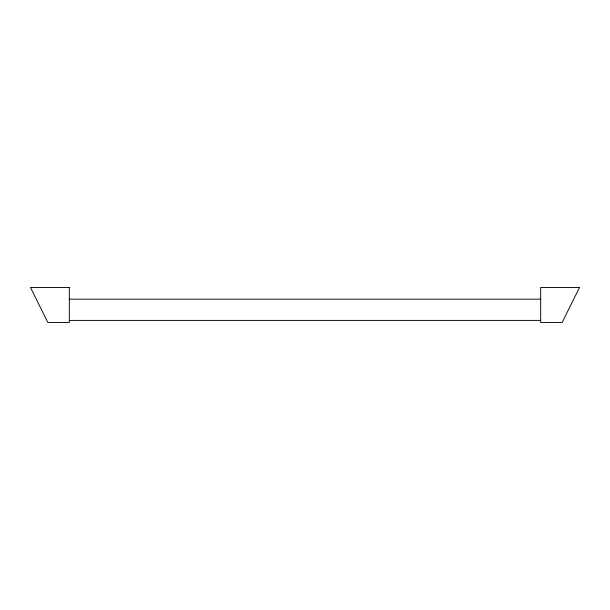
<?xml version="1.0" encoding="UTF-8"?>
<svg xmlns="http://www.w3.org/2000/svg" width="610" height="610" viewBox="0 0 610 610"><rect width="100%" height="100%" fill="white"/><g stroke="black" fill="none" stroke-linecap="round" stroke-linejoin="round"><path stroke-width="0.91" d="M69.334 299.152L540.666 299.152M69.334 320.41L540.666 320.41M579.5 287.462L562.138 322.537L540.666 322.537L540.666 287.462L579.5 287.462M69.334 287.462L30.5 287.462L47.862 322.537L69.334 322.537L69.334 287.462"/></g></svg>
